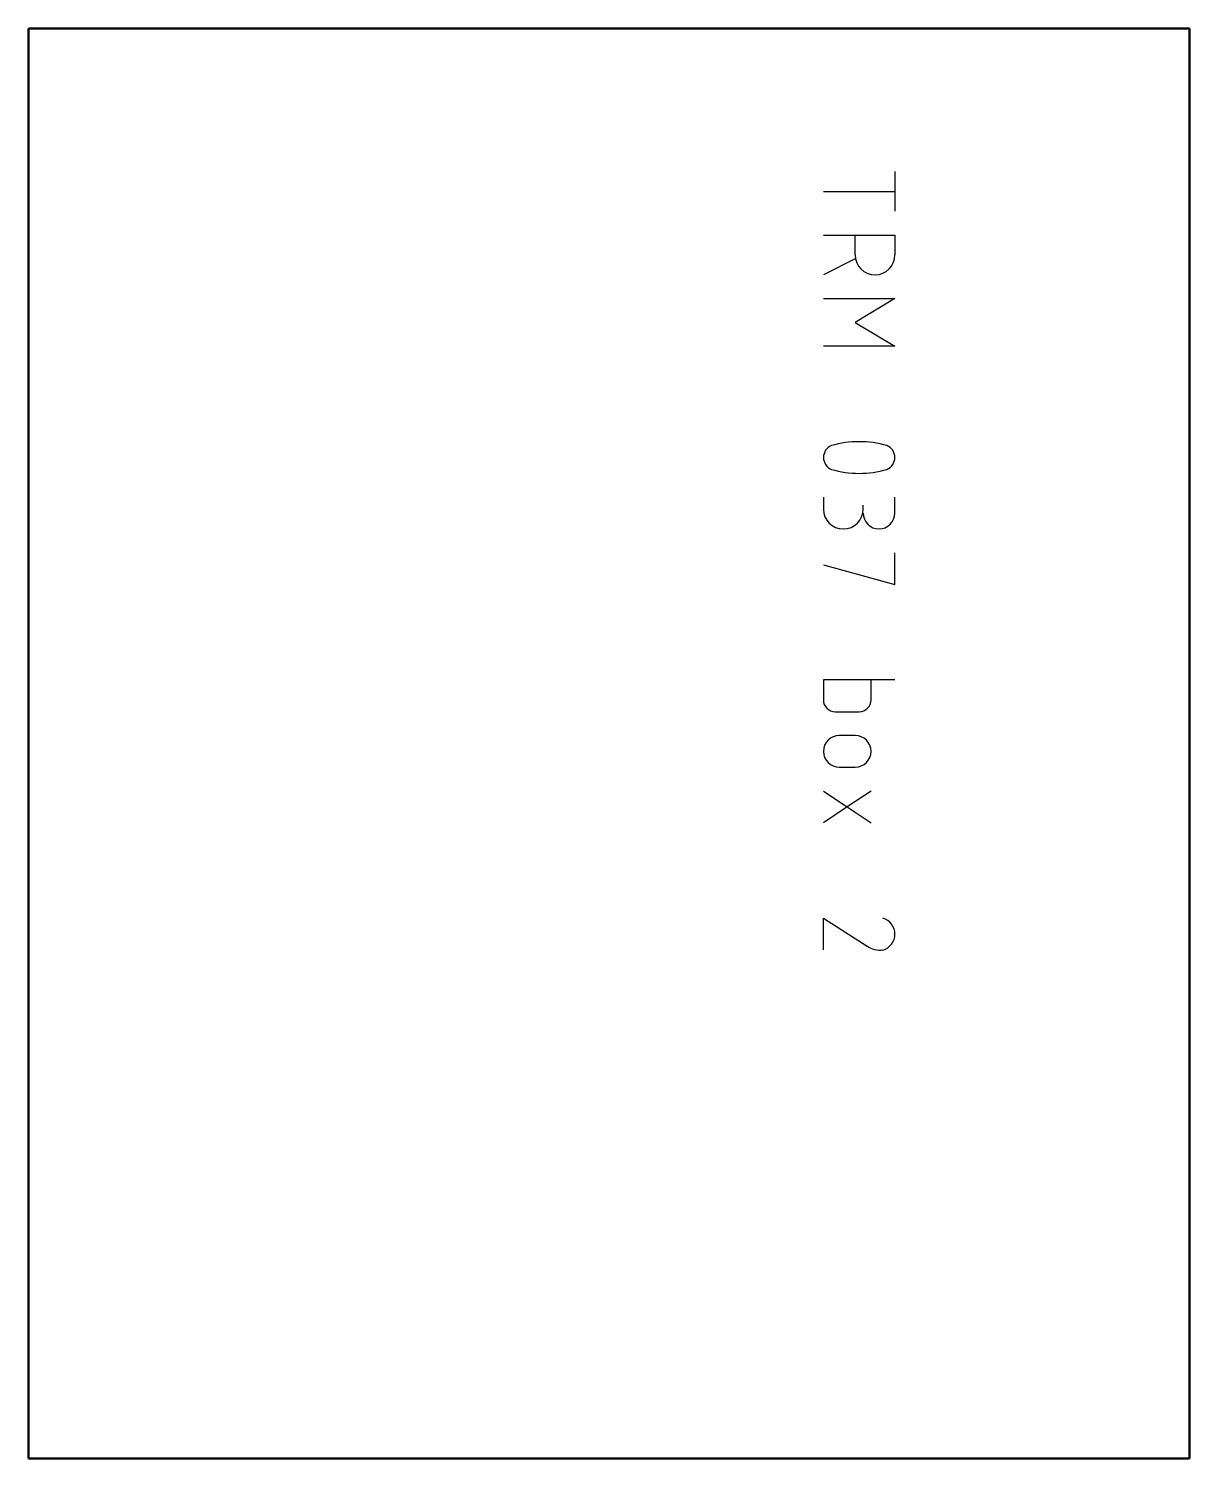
# Model space of a CAD drawing. Header units: millimetres. Extents: x 0 to 162, y 0 to 200.
import ezdxf

# ---------------------------------------------------------------- set-up
doc = ezdxf.new("R2010")
doc.units = ezdxf.units.MM
doc.layers.add('IV_MARK_SURFACE', color=2, linetype='Continuous', lineweight=25)
doc.layers.add('IV_OUTER_PROFILE', color=7, linetype='Continuous', lineweight=50)

msp = doc.modelspace()

# ---------------------------------------------------------------- linework, layer by layer
at = {"layer": 'IV_MARK_SURFACE'}
for p, q in [((121.2, 180.01), (121.2, 177.23)), ((111.2, 177.23), (121.2, 177.23)), ((121.2, 177.23), (121.2, 174.45)), ((111.2, 171.12), (115.64, 171.12)), ((115.64, 171.12), (121.2, 171.12)), ((115.64, 168.34), (115.64, 171.12)), ((121.2, 171.12), (121.2, 168.34)), ((115.64, 167.79), (111.2, 165.56)), ((111.2, 162.23), (121.2, 162.23)), ((121.2, 162.23), (115.64, 158.9)), ((115.64, 158.9), (121.2, 155.56)), ((121.2, 155.56), (111.2, 155.56)), ((111.2, 134.45), (111.2, 132.79)), ((121.2, 132.23), (121.2, 134.45)), ((116.75, 132.79), (116.75, 133.34)), ((121.2, 122.23), (121.2, 126.67)), ((111.2, 125.01), (121.2, 122.23)), ((117.86, 108.9), (111.2, 108.9)), ((111.2, 108.9), (111.2, 106.12)), ((121.2, 108.9), (117.86, 108.9)), ((117.86, 106.12), (117.86, 108.9)), ((112.86, 104.45), (116.2, 104.45)), ((115.64, 101.12), (113.42, 101.12)), ((113.42, 96.67), (115.64, 96.67)), ((111.2, 93.34), (114.53, 91.12)), ((117.86, 93.34), (114.53, 91.12)), ((114.53, 91.12), (111.2, 88.9)), ((114.53, 91.12), (117.86, 88.9)), ((111.2, 71.12), (111.2, 75.56)), ((111.2, 75.56), (117.31, 71.67))]:
    msp.add_line(p, q, dxfattribs=at)
for centre, radius, start, end in [((118.42, 168.34), 2.78, 180, 0), ((116.2, 128.23), 13.99, 73.8661, 106.1339), ((113.02, 140.01), 1.81, 113.0373, 246.9627), ((119.4, 140.01), 1.8, 292.4119, 67.5881), ((116.2, 151.78), 13.99, 253.8661, 286.1339), ((113.98, 132.79), 2.78, 180, 0), ((118.98, 132.23), 2.22, 180, 0), ((112.86, 106.12), 1.67, 180, 270), ((116.2, 106.12), 1.67, 270, 0), ((113.42, 98.9), 2.22, 90, 270), ((115.64, 98.9), 2.22, 270, 90), ((118.88, 73.34), 2.32, 286.4047, 73.5953), ((119.1, 74.11), 3.02, 233.6911, 278.2364)]:
    msp.add_arc(centre, radius, start, end, dxfattribs=at)
at = {"layer": 'IV_OUTER_PROFILE'}
for p, q in [((0, 200), (0, 0)), ((0, 200), (162.4, 200)), ((162.4, 0), (162.4, 200)), ((0, 0), (162.4, 0))]:
    msp.add_line(p, q, dxfattribs=at)

doc.saveas('drawing.dxf')
